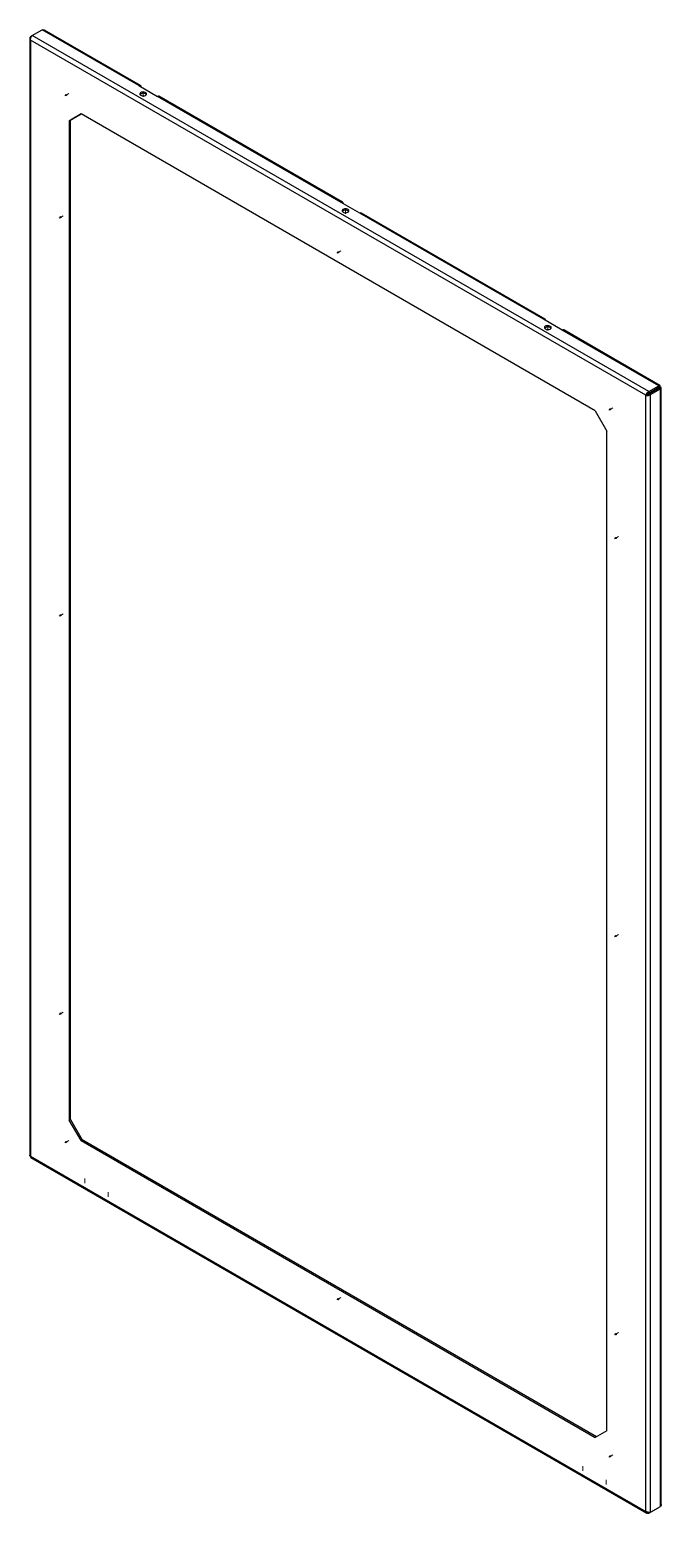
# Model space of a CAD drawing. Header units: millimetres. Extents: x -2617 to -254, y -796 to 1094.
# Drawn here: x -2617 to -1855, y -694 to 1094 of the extents above; entities that cross this region are included whole.
import ezdxf

# ---------------------------------------------------------------- set-up
doc = ezdxf.new("R2010")
doc.units = ezdxf.units.MM
doc.linetypes.add('CENTERX2', pattern=[20.32, 12.7, -2.54, 2.54, -2.54])

msp = doc.modelspace()

# ---------------------------------------------------------------- linework, layer by layer
at = {"color": 7, "linetype": 'Continuous', "lineweight": 25}
for p, q in [((-2614.1, 1087.2), (-2602, 1094.2)), ((-2485.5, 1026.9), (-2602, 1094.2)), ((-2483.5, 1027.1), (-2599.3, 1093.9)), ((-2617.1, 1084), (-2617.1, -262.4)), ((-2616, 1086.1), (-2614.1, 1087.2)), ((-2616, 1086.1), (-2615.2, 1085.7)), ((-1874.2, 653.6), (-2616, 1081.8)), ((-2616, 1081.8), (-2616, -263.5)), ((-1870.5, 658), (-2614.1, 1087.2)), ((-2485.5, 1026.9), (-2462.9, 1013.8)), ((-2241.6, 886.1), (-2462.9, 1013.8)), ((-2239.6, 886.3), (-2460.9, 1014)), ((-2569.3, 984.6), (-2555.2, 992.8)), ((-2567.9, 985.4), (-2569.3, 984.6)), ((-2569.3, 984.6), (-2569.3, -220.2)), ((-2555.2, 992.8), (-2567.9, 985.4)), ((-2567.9, -219.4), (-2567.9, 985.4)), ((-1935, 634.8), (-2555.2, 992.8)), ((-2218.9, 873), (-2241.6, 886.1)), ((-1997.6, 745.2), (-2218.9, 873)), ((-1995.6, 745.4), (-2216.9, 873.2)), ((-1975, 732.2), (-1997.6, 745.2)), ((-1858.5, 664.9), (-1975, 732.2)), ((-1857.2, 665.5), (-1973, 732.4)), ((-1870.5, 658), (-1858.5, 664.9)), ((-1870.5, 656.3), (-1858.5, 663.3)), ((-1870, 655.5), (-1858, 662.4)), ((-1869.8, 656.7), (-1858.5, 663.3)), ((-1868.4, 657.5), (-1858.4, 663.3)), ((-1858.5, 663.3), (-1858.5, 664.9)), ((-1857, 664.1), (-1858.5, 663.3)), ((-1858.5, 663.3), (-1858.5, 663.3)), ((-1858.3, 663.3), (-1857, 664.1)), ((-1856.5, 663.2), (-1858, 662.4)), ((-1858, 662.4), (-1856.5, 661.6)), ((-1855.4, -683.3), (-1855.4, 662.4)), ((-1872.8, 654.4), (-1874.2, 653.6)), ((-1874.2, -691.7), (-1874.2, 653.6)), ((-1870.5, 658), (-1870.5, 656.3)), ((-1868.6, 654.6), (-1870, 655.5)), ((-1869.8, 656.7), (-1868.4, 657.5)), ((-1869.8, 656.7), (-1869.8, 656.7)), ((-1868.6, 654.6), (-1856.5, 661.6)), ((-1868.6, -692.7), (-1868.6, 654.6)), ((-1856.5, -685.8), (-1856.5, 661.6)), ((-1935, 634.8), (-1920.9, 610.3)), ((-1920.9, -594.5), (-1920.9, 610.3)), ((-2569.3, -220.2), (-2567.9, -219.4)), ((-2555.2, -244.7), (-2569.3, -220.2)), ((-2567.9, -219.4), (-2553.7, -243.9)), ((-2553.7, -243.9), (-2555.2, -244.7)), ((-2555.2, -244.7), (-1935, -602.7)), ((-1933.6, -601.9), (-2553.7, -243.9)), ((-2616, -263.5), (-1874.2, -691.7)), ((-2615.6, -265), (-1872.9, -693.8)), ((-1920.9, -594.5), (-1935, -602.7)), ((-1870.5, -693.8), (-1858.5, -686.9)), ((-1870.5, -693.8), (-1870.5, -692.9)), ((-1868.6, -692.7), (-1856.5, -685.8)), ((-1858.5, -686.9), (-1858.5, -686.9))]:
    msp.add_line(p, q, dxfattribs=at)
at = {"color": 7, "linetype": 'CENTERX2', "lineweight": 18}
for p, q in [((-2574.9, 1014.5), (-2570.1, 1017.3)), ((-2480.2, 1013.3), (-2480.2, 1018.9)), ((-2236.3, 872.4), (-2236.3, 878.1)), ((-2581.6, 867.3), (-2576.7, 870.1)), ((-2246.8, 825), (-2241.9, 827.9)), ((-1992.3, 731.6), (-1992.3, 737.2)), ((-1918.7, 635.6), (-1913.8, 638.4)), ((-1912, 480.7), (-1907.1, 483.5)), ((-2581.6, 387.3), (-2576.7, 390.2)), ((-1912, 0.8), (-1907.1, 3.6)), ((-2581.6, -92.6), (-2576.7, -89.8)), ((-2574.9, -247.5), (-2570.1, -244.7)), ((-2550.6, -296.2), (-2550.6, -290.6)), ((-2522.4, -312.6), (-2522.4, -306.9)), ((-2246.8, -436.9), (-2241.9, -434.1)), ((-1912, -479.1), (-1907.1, -476.3)), ((-1918.7, -626.3), (-1913.8, -623.5)), ((-1950.2, -642.9), (-1950.2, -637.3)), ((-1921.9, -659.2), (-1921.9, -653.6))]:
    msp.add_line(p, q, dxfattribs=at)
at = {"color": 7, "linetype": 'Continuous', "lineweight": 25, "flags": 128}
for points in [[(-2573.7, 1015.8), (-2573.7, 1016), (-2573.6, 1016.1), (-2573.4, 1016.1), (-2573.2, 1016.1), (-2573, 1015.9), (-2572.8, 1015.7), (-2572.7, 1015.4), (-2572.7, 1015.2), (-2572.7, 1014.9), (-2572.8, 1014.8), (-2573, 1014.8), (-2573.2, 1014.8), (-2573.4, 1015), (-2573.6, 1015.2), (-2573.7, 1015.5), (-2573.7, 1015.8)], [(-2483.1, 1015.2), (-2482.1, 1014.8), (-2481, 1014.6), (-2479.7, 1014.5), (-2478.6, 1014.7), (-2477.5, 1015.1), (-2476.7, 1015.6), (-2476.2, 1016.3), (-2476.1, 1017), (-2476.3, 1017.7), (-2476.9, 1018.3), (-2477.8, 1018.8), (-2478.9, 1019.1), (-2480.1, 1019.3), (-2481.3, 1019.2), (-2482.4, 1018.9), (-2483.3, 1018.4), (-2484, 1017.8), (-2484.3, 1017.2), (-2484.2, 1016.4), (-2483.8, 1015.8), (-2483.1, 1015.2)], [(-2477.3, 1016.9), (-2476.6, 1016.4), (-2476.4, 1016.1)], [(-2239.2, 874.4), (-2238.2, 874), (-2237, 873.7), (-2235.8, 873.7), (-2234.6, 873.9), (-2233.6, 874.3), (-2232.8, 874.8), (-2232.3, 875.4), (-2232.2, 876.1), (-2232.4, 876.8), (-2233, 877.5), (-2233.8, 878), (-2234.9, 878.3), (-2236.1, 878.4), (-2237.3, 878.3), (-2238.4, 878.1), (-2239.4, 877.6), (-2240, 877), (-2240.3, 876.3), (-2240.3, 875.6), (-2239.9, 875), (-2239.2, 874.4)], [(-2580.4, 868.6), (-2580.4, 868.8), (-2580.3, 868.9), (-2580.1, 869), (-2579.9, 868.9), (-2579.7, 868.7), (-2579.5, 868.5), (-2579.4, 868.3), (-2579.4, 868), (-2579.4, 867.8), (-2579.5, 867.7), (-2579.7, 867.6), (-2579.9, 867.7), (-2580.1, 867.9), (-2580.3, 868.1), (-2580.4, 868.3), (-2580.4, 868.6)], [(-2233.4, 876.1), (-2232.6, 875.5), (-2232.4, 875.2)], [(-2245.6, 826.4), (-2245.6, 826.6), (-2245.5, 826.7), (-2245.3, 826.7), (-2245.1, 826.7), (-2244.9, 826.5), (-2244.7, 826.3), (-2244.6, 826), (-2244.6, 825.7), (-2244.6, 825.5), (-2244.7, 825.4), (-2244.9, 825.4), (-2245.1, 825.4), (-2245.3, 825.6), (-2245.5, 825.8), (-2245.6, 826.1), (-2245.6, 826.4)], [(-1995.2, 733.6), (-1994.2, 733.1), (-1993.1, 732.9), (-1991.8, 732.9), (-1990.7, 733.1), (-1989.6, 733.4), (-1988.8, 734), (-1988.3, 734.6), (-1988.2, 735.3), (-1988.4, 736), (-1989, 736.6), (-1989.9, 737.1), (-1990.9, 737.5), (-1992.2, 737.6), (-1993.4, 737.5), (-1994.5, 737.2), (-1995.4, 736.8), (-1996.1, 736.2), (-1996.4, 735.5), (-1996.3, 734.8), (-1995.9, 734.1), (-1995.2, 733.6)], [(-1989.4, 735.3), (-1988.7, 734.7), (-1988.5, 734.4)], [(-1917.5, 636.9), (-1917.5, 637.1), (-1917.4, 637.3), (-1917.2, 637.3), (-1917, 637.2), (-1916.8, 637.1), (-1916.6, 636.8), (-1916.5, 636.6), (-1916.5, 636.3), (-1916.5, 636.1), (-1916.6, 636), (-1916.8, 635.9), (-1917, 636), (-1917.2, 636.2), (-1917.4, 636.4), (-1917.5, 636.7), (-1917.5, 636.9)], [(-1910.8, 482), (-1910.8, 482.2), (-1910.7, 482.3), (-1910.5, 482.4), (-1910.3, 482.3), (-1910.1, 482.1), (-1909.9, 481.9), (-1909.8, 481.7), (-1909.7, 481.4), (-1909.8, 481.2), (-1909.9, 481.1), (-1910.1, 481), (-1910.3, 481.1), (-1910.5, 481.3), (-1910.7, 481.5), (-1910.8, 481.7), (-1910.8, 482)], [(-2580.4, 388.6), (-2580.4, 388.9), (-2580.3, 389), (-2580.1, 389), (-2579.9, 388.9), (-2579.7, 388.8), (-2579.5, 388.6), (-2579.4, 388.3), (-2579.4, 388), (-2579.4, 387.8), (-2579.5, 387.7), (-2579.7, 387.7), (-2579.9, 387.7), (-2580.1, 387.9), (-2580.3, 388.1), (-2580.4, 388.4), (-2580.4, 388.6)], [(-1910.8, 2.1), (-1910.8, 2.3), (-1910.7, 2.4), (-1910.5, 2.5), (-1910.3, 2.4), (-1910.1, 2.2), (-1909.9, 2), (-1909.8, 1.7), (-1909.7, 1.5), (-1909.8, 1.3), (-1909.9, 1.1), (-1910.1, 1.1), (-1910.3, 1.2), (-1910.5, 1.3), (-1910.7, 1.6), (-1910.8, 1.8), (-1910.8, 2.1)], [(-2580.4, -91.3), (-2580.4, -91.1), (-2580.3, -91), (-2580.1, -90.9), (-2579.9, -91), (-2579.7, -91.2), (-2579.5, -91.4), (-2579.4, -91.7), (-2579.4, -91.9), (-2579.4, -92.1), (-2579.5, -92.3), (-2579.7, -92.3), (-2579.9, -92.2), (-2580.1, -92.1), (-2580.3, -91.8), (-2580.4, -91.6), (-2580.4, -91.3)], [(-2573.7, -246.2), (-2573.7, -246), (-2573.6, -245.9), (-2573.4, -245.8), (-2573.2, -245.9), (-2573, -246.1), (-2572.8, -246.3), (-2572.7, -246.6), (-2572.7, -246.8), (-2572.7, -247), (-2572.8, -247.2), (-2573, -247.2), (-2573.2, -247.1), (-2573.4, -247), (-2573.6, -246.7), (-2573.7, -246.5), (-2573.7, -246.2)], [(-2245.6, -435.6), (-2245.6, -435.4), (-2245.5, -435.3), (-2245.3, -435.2), (-2245.1, -435.3), (-2244.9, -435.5), (-2244.7, -435.7), (-2244.6, -436), (-2244.6, -436.2), (-2244.6, -436.4), (-2244.7, -436.6), (-2244.9, -436.6), (-2245.1, -436.5), (-2245.3, -436.4), (-2245.5, -436.1), (-2245.6, -435.9), (-2245.6, -435.6)], [(-1910.8, -477.8), (-1910.8, -477.6), (-1910.7, -477.5), (-1910.5, -477.5), (-1910.3, -477.5), (-1910.1, -477.7), (-1909.9, -477.9), (-1909.8, -478.2), (-1909.7, -478.5), (-1909.8, -478.7), (-1909.9, -478.8), (-1910.1, -478.8), (-1910.3, -478.8), (-1910.5, -478.6), (-1910.7, -478.4), (-1910.8, -478.1), (-1910.8, -477.8)], [(-1917.5, -625), (-1917.5, -624.8), (-1917.4, -624.7), (-1917.2, -624.7), (-1917, -624.7), (-1916.8, -624.9), (-1916.6, -625.1), (-1916.5, -625.4), (-1916.5, -625.6), (-1916.5, -625.9), (-1916.6, -626), (-1916.8, -626), (-1917, -625.9), (-1917.2, -625.8), (-1917.4, -625.6), (-1917.5, -625.3), (-1917.5, -625)]]:
    msp.add_lwpolyline(points, dxfattribs=at)
at = {"color": 7, "linetype": 'Continuous', "lineweight": 25}
for centre, radius, start, end in [((-2484.4, 1025.5), 1.75, 350.786, 129.2033), ((-2480.1, 1012.1), 5.61, 59.92, 134.5586), ((-2461.7, 1012.2), 2.01, 65.6929, 125.6176), ((-2240.5, 884.7), 1.75, 350.786, 129.2033), ((-2236.2, 871.2), 5.61, 59.92, 134.5586), ((-2217.8, 871.4), 2.01, 65.6929, 125.6176), ((-1996.5, 743.9), 1.75, 350.786, 129.2033), ((-1992.2, 730.4), 5.61, 59.92, 134.5586), ((-1973.8, 730.5), 2.01, 65.6929, 125.6176)]:
    msp.add_arc(centre, radius, start, end, dxfattribs=at)
for points, knots in [([(-2602, 1094.2), (-2601.6, 1094.2), (-2600.7, 1094.4), (-2599.8, 1094.3), (-2599.4, 1094), (-2599.4, 1093.9)], [0, 0, 0, 0, 0.4511047, 0.9022899, 1, 1, 1, 1]), ([(-2616, 1086.1), (-2616.2, 1086), (-2616.3, 1085.8), (-2616.6, 1085.5), (-2616.7, 1085.3), (-2616.9, 1084.9), (-2617, 1084.7), (-2617.1, 1084.3), (-2617.1, 1084.1), (-2617.1, 1083.8), (-2617.1, 1083.6), (-2617, 1083.2), (-2616.9, 1083), (-2616.6, 1082.4), (-2616.3, 1082.1), (-2616, 1081.8)], [0, 0, 0, 0, 0.125, 0.125, 0.25, 0.25, 0.375, 0.375, 0.5, 0.5, 0.625, 0.625, 0.75, 0.75, 1, 1, 1, 1]), ([(-2616, 1081.8), (-2616, 1082), (-2616, 1082.3), (-2616, 1082.8), (-2616, 1083), (-2616, 1083.6), (-2615.9, 1083.8), (-2615.8, 1084.3), (-2615.7, 1084.6), (-2615.5, 1085.1), (-2615.4, 1085.3), (-2615.2, 1085.8), (-2615, 1086), (-2614.6, 1086.6), (-2614.4, 1087), (-2614.1, 1087.2)], [0, 0, 0, 0, 0.125, 0.125, 0.25, 0.25, 0.375, 0.375, 0.5, 0.5, 0.625, 0.625, 0.75, 0.75, 1, 1, 1, 1]), ([(-1857, 664.1), (-1857, 664.3), (-1856.9, 664.4), (-1856.9, 664.7), (-1856.9, 664.9), (-1856.9, 665.1), (-1856.9, 665.2), (-1857, 665.4), (-1857.1, 665.5), (-1857.2, 665.5), (-1857.3, 665.6), (-1857.5, 665.6), (-1857.6, 665.5), (-1857.8, 665.4), (-1858, 665.4), (-1858.2, 665.2), (-1858.3, 665), (-1858.5, 664.9)], [0, 0, 0, 0, 0.125, 0.125, 0.25, 0.25, 0.375, 0.375, 0.5, 0.5, 0.625, 0.625, 0.75, 0.75, 0.875, 0.875, 1, 1, 1, 1]), ([(-1858.2, 663.8), (-1858.2, 663.8), (-1858.2, 663.8), (-1858.3, 663.7), (-1858.4, 663.4), (-1858.5, 663.3)], [0, 0, 0, 0, 0.0583665, 0.5682692, 1, 1, 1, 1]), ([(-1858, 662.4), (-1857.8, 662.4), (-1857.4, 662.3), (-1857.4, 662.4), (-1857.4, 662.4)], [0, 0, 0, 0, 0.548542, 1, 1, 1, 1]), ([(-1856.5, 661.6), (-1856.4, 661.6), (-1856.2, 661.7), (-1855.9, 661.8), (-1855.8, 661.8), (-1855.6, 662), (-1855.5, 662.1), (-1855.4, 662.2), (-1855.4, 662.3), (-1855.4, 662.5), (-1855.4, 662.6), (-1855.5, 662.7), (-1855.6, 662.8), (-1855.8, 662.9), (-1855.9, 663), (-1856.2, 663.1), (-1856.4, 663.2), (-1856.5, 663.2)], [0, 0, 0, 0, 0.125, 0.125, 0.25, 0.25, 0.375, 0.375, 0.5, 0.5, 0.625, 0.625, 0.75, 0.75, 0.875, 0.875, 1, 1, 1, 1]), ([(-1870.5, 658), (-1870.7, 657.9), (-1870.9, 657.8), (-1871.4, 657.5), (-1871.6, 657.4), (-1872, 657.1), (-1872.2, 656.9), (-1872.6, 656.5), (-1872.8, 656.3), (-1873.1, 655.9), (-1873.3, 655.7), (-1873.5, 655.3), (-1873.7, 655), (-1874, 654.4), (-1874.1, 654), (-1874.2, 653.6)], [0, 0, 0, 0, 0.125, 0.125, 0.25, 0.25, 0.375, 0.375, 0.5, 0.5, 0.625, 0.625, 0.75, 0.75, 1, 1, 1, 1]), ([(-1874.2, 653.6), (-1874, 653.5), (-1873.8, 653.5), (-1873.4, 653.4), (-1873.2, 653.4), (-1872.7, 653.3), (-1872.4, 653.3), (-1871.9, 653.4), (-1871.7, 653.4), (-1871.1, 653.5), (-1870.9, 653.5), (-1870.4, 653.7), (-1870.1, 653.8), (-1869.4, 654.1), (-1868.9, 654.3), (-1868.6, 654.6)], [0, 0, 0, 0, 0.125, 0.125, 0.25, 0.25, 0.375, 0.375, 0.5, 0.5, 0.625, 0.625, 0.75, 0.75, 1, 1, 1, 1]), ([(-1870.5, 656.3), (-1870.7, 656.3), (-1871, 656.2), (-1871.4, 655.9), (-1871.5, 655.9), (-1871.7, 655.7), (-1871.8, 655.6), (-1872, 655.4), (-1872.1, 655.3), (-1872.3, 655.2), (-1872.4, 655.1), (-1872.5, 654.9), (-1872.6, 654.8), (-1872.7, 654.6), (-1872.8, 654.5), (-1872.8, 654.4)], [0, 0, 0, 0, 0.25, 0.25, 0.375, 0.375, 0.5, 0.5, 0.625, 0.625, 0.75, 0.75, 0.875, 0.875, 1, 1, 1, 1]), ([(-1872.8, 654.4), (-1872.6, 654.4), (-1872.4, 654.4), (-1872, 654.4), (-1871.9, 654.5), (-1871.7, 654.5), (-1871.5, 654.5), (-1871.3, 654.6), (-1871.1, 654.7), (-1870.9, 654.8), (-1870.7, 654.9), (-1870.5, 655), (-1870.4, 655.1), (-1870.2, 655.3), (-1870.1, 655.4), (-1870, 655.5)], [0, 0, 0, 0, 0.25, 0.25, 0.375, 0.375, 0.5, 0.5, 0.625, 0.625, 0.75, 0.75, 0.875, 0.875, 1, 1, 1, 1]), ([(-2616, -263.5), (-2616.3, -263.3), (-2616.8, -263.1), (-2617.2, -262.6), (-2617.1, -262.4), (-2617.1, -262.4)], [0, 0, 0, 0, 0.4387504, 0.8775301, 1, 1, 1, 1]), ([(-2615.6, -265), (-2615.7, -264.9), (-2616, -264.7), (-2616.1, -264.1), (-2616, -263.6), (-2616, -263.5)], [0, 0, 0, 0, 0.315883, 0.753928, 1, 1, 1, 1]), ([(-1868.6, -692.7), (-1868.7, -692.8), (-1868.9, -692.8), (-1869.4, -692.9), (-1869.6, -692.9), (-1870.1, -693), (-1870.3, -693), (-1870.9, -692.9), (-1871.1, -692.9), (-1871.6, -692.8), (-1871.9, -692.8), (-1872.4, -692.6), (-1872.7, -692.5), (-1873.4, -692.2), (-1873.8, -692), (-1874.2, -691.7)], [0, 0, 0, 0, 0.125, 0.125, 0.25, 0.25, 0.375, 0.375, 0.5, 0.5, 0.625, 0.625, 0.75, 0.75, 1, 1, 1, 1]), ([(-1874.2, -691.7), (-1874.2, -691.9), (-1874.1, -692.1), (-1874, -692.5), (-1873.9, -692.7), (-1873.7, -693.1), (-1873.5, -693.3), (-1873.3, -693.5), (-1873.1, -693.7), (-1872.8, -693.9), (-1872.6, -693.9), (-1872.2, -694), (-1872, -694.1), (-1871.4, -694.1), (-1870.9, -694), (-1870.5, -693.8)], [0, 0, 0, 0, 0.125, 0.125, 0.25, 0.25, 0.375, 0.375, 0.5, 0.5, 0.625, 0.625, 0.75, 0.75, 1, 1, 1, 1]), ([(-1855.4, -683.3), (-1855.4, -683.6), (-1855.5, -684.3), (-1855.9, -685.2), (-1856.4, -685.6), (-1856.5, -685.8)], [0, 0, 0, 0, 0.3527474, 0.8031351, 1, 1, 1, 1])]:
    msp.add_open_spline(points, degree=3, knots=knots, dxfattribs=at)
msp.add_open_spline([(-1858.5, 663.3), (-1858.3, 663.4), (-1858.2, 663.6), (-1858.2, 663.6)], degree=3, dxfattribs=at)

doc.saveas('drawing.dxf')
